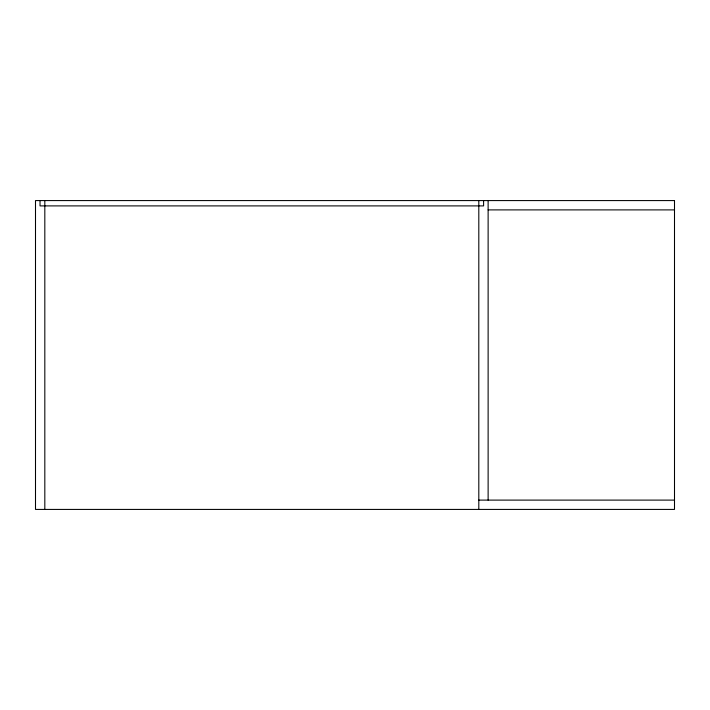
<?xml version="1.0" encoding="UTF-8"?>
<svg xmlns="http://www.w3.org/2000/svg" width="710" height="710" viewBox="0 0 710 710"><rect width="100%" height="100%" fill="white"/><g stroke="black" fill="none" stroke-linecap="round" stroke-linejoin="round"><path stroke-width="1.06" d="M488.125 209.894L674.5 209.894M478.806 500.106L674.5 500.106M488.125 200.575L488.125 500.106M483.599 200.575L483.599 205.9L40.026 205.9L40.026 200.575M478.806 200.575L478.806 509.425M44.819 200.575L44.819 509.425M674.5 200.575L35.5 200.575L35.5 509.425L674.5 509.425L674.5 200.575"/></g></svg>
